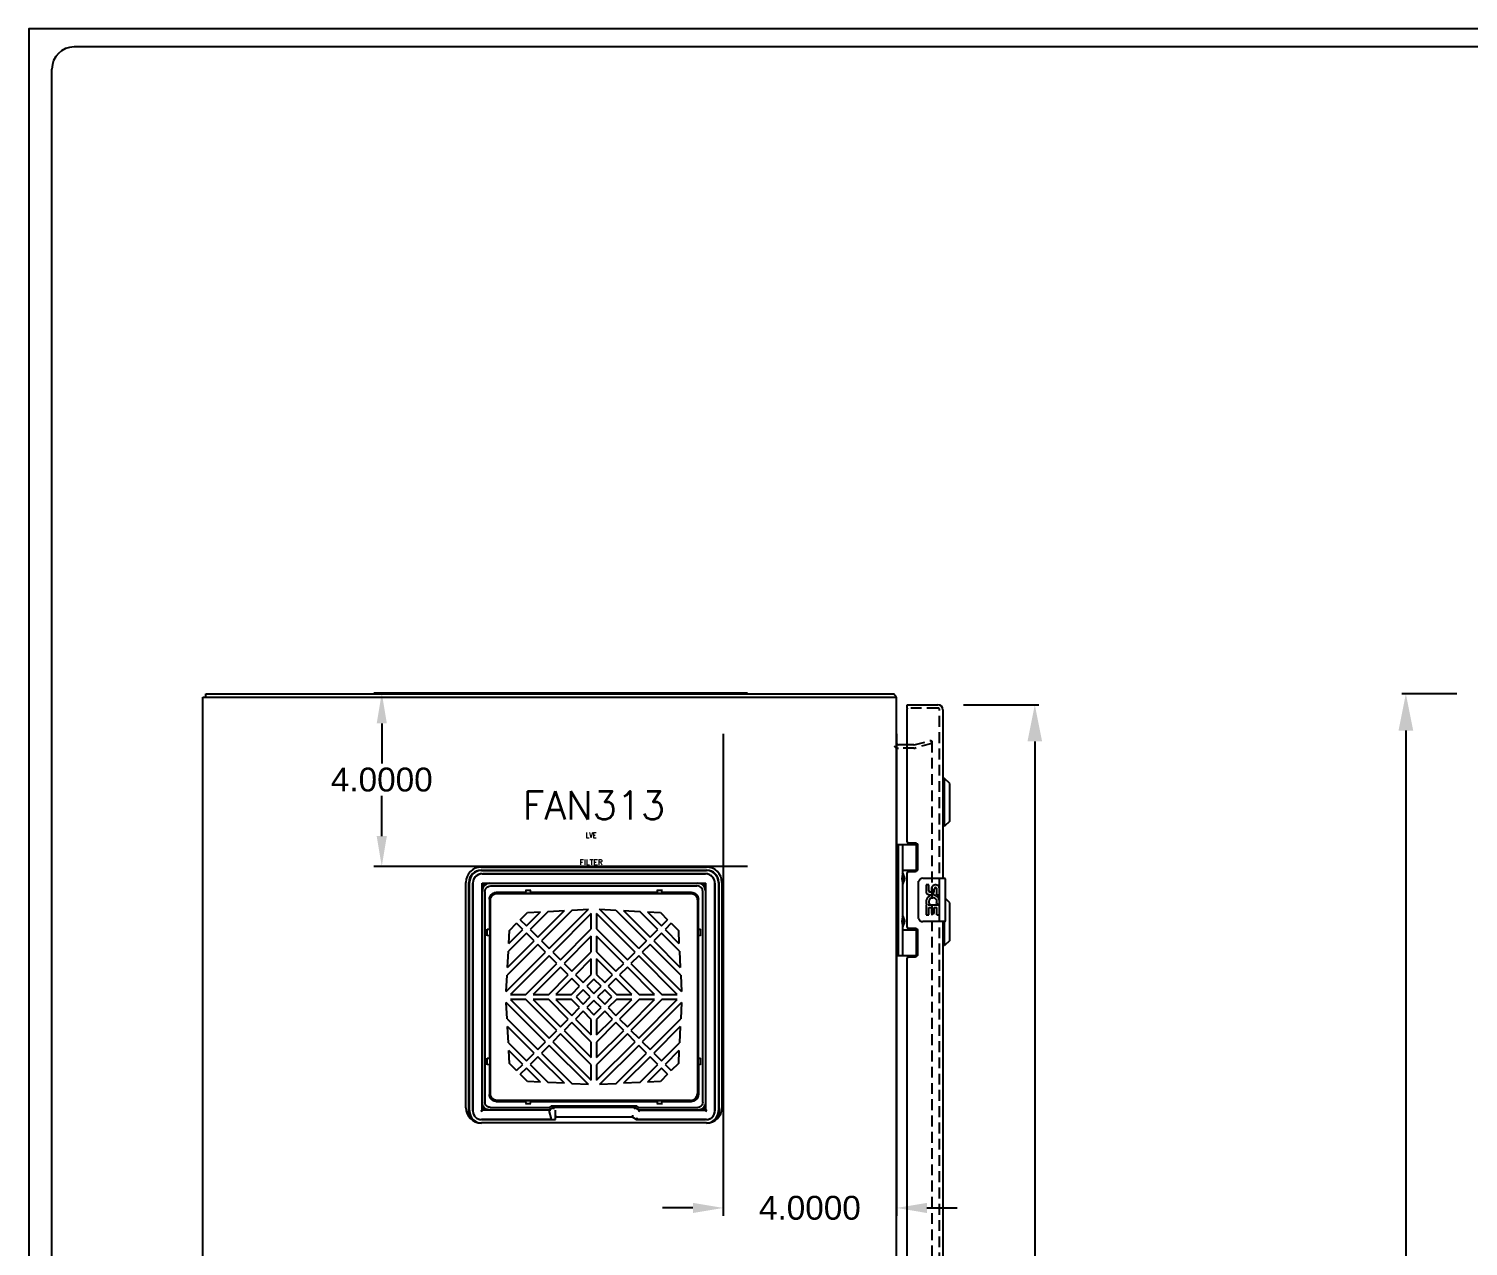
# Model space of a CAD drawing. Header units: inches. Extents: x 0 to 143, y 0 to 92.
# Drawn here: x -0.02 to 33.19, y 63.99 to 92.07 of the extents above; entities that cross this region are included whole.
import ezdxf
from ezdxf.enums import TextEntityAlignment as Align

# ---------------------------------------------------------------- set-up
doc = ezdxf.new("R2010")
doc.units = ezdxf.units.IN
doc.header["$MEASUREMENT"] = 0
doc.linetypes.add('HIDDEN', pattern=[0.375, 0.25, -0.125])
for name, color, linetype in [('DEFAULT_2', 8, 'HIDDEN'), ('DIMENSIONS', 7, 'Continuous'), ('DOOR_ASSEMBLY', 7, 'Continuous'), ('PLOC', 8, 'Continuous'), ('PMISC', 7, 'Continuous'), ('PSYMS', 7, 'Continuous'), ('PTAG', 150, 'Continuous')]:
    doc.layers.add(name, color=color, linetype=linetype)
doc.styles.add('Fields', font='simplex.shx', dxfattribs={"height": 0.185})
doc.styles.get("Standard").update_dxf_attribs({"font": 'arial.ttf'})
doc.styles.add('WD', font='romans.shx', dxfattribs={"height": 0.185})
doc.dimstyles.new('DIMSTYLE_1', dxfattribs={"dimtxt": 0.634328, "dimasz": 0.845771, "dimexe": 0.09, "dimexo": 0.07, "dimgap": 0.0375, "dimtad": 0, "dimtih": 1, "dimtoh": 1, "dimzin": 4, "dimdsep": 46, "dimtxsty": 'Standard', "dimblk": '_FILLED', "dimblk1": '_FILLED', "dimblk2": '_FILLED', "dimcen": 0.09, "dimadec": 3, "dimazin": 1, "dimtfac": 1, "dimtdec": 3, "dimtofl": 0, "dimtmove": 0, "dimatfit": 3, "dimldrblk": '_FILLED', "dimfxl": 1, "dimtolj": 1, "dimtzin": 4, "dimarcsym": 0})
doc.dimstyles.get("Standard").update_dxf_attribs({"dimtxt": 0.18, "dimasz": 0.18, "dimexe": 0.18, "dimexo": 0.0625, "dimgap": 0.09, "dimtad": 0, "dimtih": 1, "dimtoh": 1, "dimdec": 4, "dimzin": 0, "dimdsep": 46, "dimtxsty": 'Standard', "dimcen": 0.09, "dimadec": 0, "dimazin": 0, "dimtfac": 1, "dimtdec": 4, "dimtofl": 0, "dimtmove": 0, "dimatfit": 3, "dimfxl": 1, "dimtolj": 1, "dimtzin": 0, "dimarcsym": 0})

# ---------------------------------------------------------------- blocks, each defined once
blk = doc.blocks.new('RG_Master_Ver_4_2_2')
at = {"color": 3}
for p, q in [((34.0276, 21.856), (0.25, 21.856)), ((0.125, 21.7336), (0.125, 0.1939))]:
    blk.add_line(p, q, dxfattribs=at)
blk.add_lwpolyline([(0, -0.044), (34.25, -0.044), (34.25, 21.956), (0, 21.956)], close=True, dxfattribs=at)
blk.add_arc((0.25, 21.7336), 0.1224, 90, 180, dxfattribs=at)
at = {"style": 'Fields'}
for tag, p in [('DESCRIPTION_3', (13.1158, 1.307)), ('DRN_3', (15.4724, 1.307)), ('CHK_3', (16.5293, 1.307)), ('APP_3', (17.5522, 1.307)), ('DATE_3', (18.8294, 1.307)), ('DRAWING_DESC', (32.2295, 1.2455)), ('CUSTOMER', (28.9966, 1.2135)), ('DESCRIPTION_2', (13.1158, 0.9513)), ('DRN_2', (15.4724, 0.9513)), ('CHK_2', (16.5293, 0.9513)), ('APP_2', (17.5522, 0.9513)), ('DATE_2', (18.8294, 0.9513)), ('DRAWING_#', (32.125, 0.8944)), ('SIZE', (30.7145, 0.8944)), ('REV', (33.5429, 0.8944)), ('DESCRIPTION_1', (13.1158, 0.5956)), ('DRN_1', (15.4724, 0.5956)), ('CHK_1', (16.5293, 0.5956)), ('APP_1', (17.5522, 0.5956)), ('DATE_1', (18.8294, 0.5956)), ('PROJECT_#', (28.9813, 0.5809)), ('DRN_BY', (30.875, 0.5245)), ('CHK_BY', (31.7615, 0.5245)), ('APP_BY', (32.75, 0.5245)), ('SCALE', (33.6518, 0.5245)), ('PROJECT_NAME', (29.021, 0.1759)), ('SHEETNUM', (32.7527, 0.1759)), ('TTL_SHTS', (33.5471, 0.1759))]:
    blk.add_attdef(tag, text='', height=0.125, dxfattribs=at).set_placement(p, align=Align.CENTER)
at = {"style": 'Fields', "flags": 9}
blk.add_attdef('WD_TB', (9.9529, 0.1939), '', height=0.0638, dxfattribs=at)
blk = doc.blocks.new('_FILLED')
at = {"color": 0, "linetype": 'ByBlock'}
blk.add_solid([(0, 0), (-1, 0.2), (-1, -0.2)], dxfattribs=at)
blk = doc.blocks.new('*D6')
at = {"layer": 'Defpoints', "color": 0, "linetype": 'Continuous', "transparency": 16777216}
for p in [(32.996, 76.728), (31.747, 40.728), (32.996, 40.728)]:
    blk.add_point(p, dxfattribs=at)
at = {"layer": 'DIMENSIONS', "color": 0, "linetype": 'Continuous', "lineweight": -2, "transparency": 16777216}
for p, q in [((32.926, 76.728), (31.657, 76.728)), ((31.747, 75.882), (31.747, 59.185)), ((31.747, 41.574), (31.747, 58.264)), ((32.926, 40.728), (31.657, 40.728))]:
    blk.add_line(p, q, dxfattribs=at)
at = {"layer": 'DIMENSIONS', "color": 0, "linetype": 'Continuous', "lineweight": -2, "transparency": 16777216, "xscale": 0.8457711443000001, "yscale": 0.8457711443000001, "zscale": 0.8457711443000001}
for p, rotation in [((31.747, 76.728), 90), ((31.747, 40.728), 270)]:
    blk.add_blockref('_FILLED', p, dxfattribs=dict(at, rotation=rotation))
at = {"layer": 'DIMENSIONS', "color": 0, "linetype": 'Continuous', "transparency": 16777216, "insert": (31.747, 59.147), "char_height": 0.6343, "width": 2.21661, "attachment_point": 2, "line_spacing_factor": 0.9}
blk.add_mtext('\\A1;36.00', dxfattribs=at)
blk = doc.blocks.new('*D8')
at = {"layer": 'Defpoints', "color": 0, "linetype": 'Continuous', "transparency": 16777216}
for p in [(21.473, 76.478), (21.473, 40.978), (23.188, 40.978)]:
    blk.add_point(p, dxfattribs=at)
at = {"layer": 'DIMENSIONS', "color": 0, "linetype": 'Continuous', "lineweight": -2, "transparency": 16777216}
for p, q in [((21.543, 76.478), (23.278, 76.478)), ((23.188, 75.632), (23.188, 59.651)), ((23.188, 41.824), (23.188, 57.779)), ((21.543, 40.978), (23.278, 40.978))]:
    blk.add_line(p, q, dxfattribs=at)
at = {"layer": 'DIMENSIONS', "color": 0, "linetype": 'Continuous', "lineweight": -2, "transparency": 16777216, "xscale": 0.8457711443000001, "yscale": 0.8457711443000001, "zscale": 0.8457711443000001}
for p, rotation in [((23.188, 76.478), 90), ((23.188, 40.978), 270)]:
    blk.add_blockref('_FILLED', p, dxfattribs=dict(at, rotation=rotation))
at = {"layer": 'DIMENSIONS', "color": 0, "linetype": 'Continuous', "transparency": 16777216, "insert": (23.188, 59.613), "char_height": 0.6343, "width": 2.65522, "attachment_point": 2, "line_spacing_factor": 0.9}
blk.add_mtext('\\A1;35.50\\PDOOR', dxfattribs=at)
blk = doc.blocks.new('SEN_N12_FG44')
at = {"color": 7, "linetype": 'Continuous'}
for p, q in [((0.339, 5.89), (5.536, 5.89)), ((0.339, 5.819), (5.536, 5.819)), ((-0.015, 0.339), (-0.015, 5.536)), ((0.056, 0.126), (0.056, 5.536)), ((0.423, 5.318), (0.427, 5.351)), ((0.423, 5.318), (0.425, 0.642)), ((0.427, 5.351), (0.44, 5.384)), ((0.561, 5.456), (5.314, 5.456)), ((5.45, 0.462), (5.452, 5.318)), ((5.819, 5.536), (5.819, 0.126)), ((5.89, 5.536), (5.89, 0.339)), ((0.425, 0.642), (0.425, 0.462)), ((0.473, 0.371), (0.46, 0.383)), ((0.541, 0.347), (1.903, 0.344)), ((1.95, 0.372), (1.903, 0.344)), ((3.925, 0.372), (1.95, 0.372)), ((3.972, 0.344), (3.925, 0.372)), ((3.972, 0.344), (5.334, 0.347)), ((5.415, 0.382), (5.392, 0.364)), ((5.449, 0.458), (5.444, 0.431)), ((1.895, 0.285), (1.896, 0.282)), ((1.896, 0.282), (1.899, 0.271)), ((1.906, 0.245), (1.943, 0.106)), ((1.95, 0.081), (1.953, 0.07)), ((1.953, 0.07), (1.953, 0.067)), ((2.053, 0.067), (2.053, 0.285)), ((3.82, 0.106), (3.82, 0.126))]:
    blk.add_line(p, q, dxfattribs=at)
at = {"color": 6, "linetype": 'Continuous'}
for p, q in [((0.343, 5.812), (5.532, 5.812)), ((0.363, 5.734), (5.512, 5.734)), ((0.067, 0.264), (0.067, 5.536)), ((0.145, 0.264), (0.145, 5.516)), ((0.362, 5.516), (0.363, 5.516)), ((0.362, 5.516), (0.362, 5.516)), ((0.363, 5.516), (0.363, 5.517)), ((0.363, 0.423), (0.363, 5.517)), ((0.363, 5.516), (0.579, 5.516)), ((0.363, 5.516), (0.363, 5.516)), ((0.363, 5.516), (0.363, 5.516)), ((0.364, 0.461), (0.364, 5.34)), ((0.378, 5.508), (0.378, 5.507)), ((0.378, 5.507), (0.38, 5.506)), ((0.38, 5.506), (0.381, 5.505)), ((0.387, 5.501), (0.384, 5.503)), ((0.391, 5.495), (0.394, 5.49)), ((0.539, 5.515), (5.336, 5.515)), ((0.579, 5.516), (5.512, 5.516)), ((1.358, 5.355), (1.486, 5.355)), ((1.368, 5.355), (1.363, 5.289)), ((1.481, 5.289), (1.475, 5.355)), ((4.389, 5.355), (4.517, 5.355)), ((4.4, 5.355), (4.394, 5.289)), ((4.512, 5.289), (4.507, 5.355)), ((5.48, 5.457), (5.48, 5.457)), ((5.493, 5.504), (5.491, 5.503)), ((5.497, 5.507), (5.495, 5.506)), ((5.497, 5.507), (5.497, 5.507)), ((5.511, 5.34), (5.511, 0.461)), ((5.512, 5.517), (5.512, 0.281)), ((5.512, 5.516), (5.512, 5.516)), ((5.512, 5.516), (5.512, 5.516)), ((5.512, 5.516), (5.512, 5.516)), ((5.512, 5.516), (5.512, 5.516)), ((5.73, 5.516), (5.73, 0.264)), ((5.808, 5.536), (5.808, 0.264)), ((0.528, 5.146), (0.528, 4.465)), ((0.55, 0.664), (0.55, 5.124)), ((1.351, 5.304), (0.685, 5.304)), ((0.708, 5.281), (5.167, 5.281)), ((1.351, 5.304), (1.363, 5.289)), ((1.363, 5.289), (1.481, 5.289)), ((1.481, 5.289), (1.493, 5.304)), ((4.382, 5.304), (1.493, 5.304)), ((4.382, 5.304), (4.394, 5.289)), ((4.394, 5.289), (4.512, 5.289)), ((4.512, 5.289), (4.524, 5.304)), ((5.19, 5.304), (4.524, 5.304)), ((5.325, 5.124), (5.325, 0.664)), ((5.347, 4.465), (5.347, 5.146)), ((5.73, 5.064), (5.73, 5.308)), ((5.73, 4.786), (5.73, 5.064)), ((1.239, 4.676), (1.404, 4.841)), ((1.239, 4.676), (1.381, 4.534)), ((1.381, 4.534), (1.704, 4.857)), ((1.404, 4.841), (1.704, 4.857)), ((1.881, 4.866), (1.464, 4.45)), ((1.642, 4.272), (2.257, 4.886)), ((2.433, 4.895), (1.726, 4.188)), ((1.881, 4.866), (2.257, 4.886)), ((1.904, 4.01), (2.809, 4.915)), ((2.878, 4.818), (1.988, 3.927)), ((2.433, 4.895), (2.809, 4.915)), ((2.878, 4.461), (2.878, 4.818)), ((3.887, 3.927), (2.997, 4.818)), ((2.997, 4.818), (2.997, 4.461)), ((3.066, 4.915), (3.442, 4.895)), ((3.971, 4.01), (3.066, 4.915)), ((3.442, 4.895), (4.149, 4.188)), ((3.618, 4.886), (4.233, 4.272)), ((3.618, 4.886), (3.994, 4.866)), ((4.411, 4.45), (3.994, 4.866)), ((4.171, 4.857), (4.494, 4.534)), ((4.171, 4.857), (4.471, 4.841)), ((4.471, 4.841), (4.636, 4.676)), ((4.494, 4.534), (4.636, 4.676)), ((5.73, 0.478), (5.73, 4.786)), ((0.477, 4.307), (0.477, 4.458)), ((0.542, 4.453), (0.477, 4.447)), ((0.477, 4.317), (0.542, 4.312)), ((0.542, 4.453), (0.528, 4.465)), ((0.542, 4.312), (0.542, 4.453)), ((1.381, 4.367), (0.965, 3.951)), ((0.975, 4.127), (1.297, 4.45)), ((0.975, 4.127), (0.99, 4.428)), ((0.99, 4.428), (1.155, 4.592)), ((1.297, 4.45), (1.155, 4.592)), ((1.559, 4.188), (1.381, 4.367)), ((1.464, 4.45), (1.642, 4.272)), ((2.166, 3.749), (2.878, 4.461)), ((2.997, 4.461), (3.709, 3.749)), ((4.233, 4.272), (4.411, 4.45)), ((4.494, 4.367), (4.316, 4.188)), ((4.91, 3.951), (4.494, 4.367)), ((4.72, 4.592), (4.578, 4.45)), ((4.578, 4.45), (4.9, 4.127)), ((4.72, 4.592), (4.885, 4.428)), ((4.885, 4.428), (4.9, 4.127)), ((5.347, 4.465), (5.333, 4.453)), ((5.333, 4.453), (5.333, 4.312)), ((5.398, 4.447), (5.333, 4.453)), ((5.333, 4.312), (5.398, 4.317)), ((5.398, 4.307), (5.398, 4.458)), ((0.528, 4.3), (0.542, 4.312)), ((0.528, 4.3), (0.528, 1.489)), ((1.642, 4.105), (0.936, 3.399)), ((0.946, 3.575), (1.559, 4.188)), ((1.821, 3.927), (1.642, 4.105)), ((1.726, 4.188), (1.904, 4.01)), ((2.878, 4.294), (2.249, 3.665)), ((2.878, 3.938), (2.878, 4.294)), ((3.626, 3.665), (2.997, 4.294)), ((2.997, 4.294), (2.997, 3.938)), ((3.971, 4.01), (4.149, 4.188)), ((4.233, 4.105), (4.054, 3.927)), ((4.939, 3.399), (4.233, 4.105)), ((4.316, 4.188), (4.929, 3.575)), ((5.333, 4.312), (5.347, 4.3)), ((5.347, 1.489), (5.347, 4.3)), ((0.917, 3.023), (1.821, 3.927)), ((0.946, 3.575), (0.965, 3.951)), ((1.904, 3.843), (1.014, 2.953)), ((1.37, 2.953), (2.082, 3.665)), ((2.082, 3.665), (1.904, 3.843)), ((1.988, 3.927), (2.166, 3.749)), ((2.249, 3.665), (2.428, 3.487)), ((2.428, 3.487), (2.878, 3.938)), ((2.878, 3.771), (2.511, 3.403)), ((2.878, 3.414), (2.878, 3.771)), ((2.997, 3.938), (3.447, 3.487)), ((3.364, 3.403), (2.997, 3.771)), ((2.997, 3.771), (2.997, 3.414)), ((3.447, 3.487), (3.626, 3.665)), ((3.709, 3.749), (3.887, 3.927)), ((3.971, 3.843), (3.793, 3.665)), ((3.793, 3.665), (4.505, 2.953)), ((4.861, 2.953), (3.971, 3.843)), ((4.054, 3.927), (4.958, 3.023)), ((4.91, 3.951), (4.929, 3.575)), ((0.917, 3.023), (0.936, 3.399)), ((2.166, 3.582), (1.538, 2.953)), ((1.894, 2.953), (2.344, 3.403)), ((2.344, 3.403), (2.166, 3.582)), ((2.511, 3.403), (2.689, 3.225)), ((2.689, 3.225), (2.878, 3.414)), ((2.997, 3.414), (3.186, 3.225)), ((3.186, 3.225), (3.364, 3.403)), ((3.709, 3.582), (3.531, 3.403)), ((3.531, 3.403), (3.981, 2.953)), ((4.337, 2.953), (3.709, 3.582)), ((4.939, 3.399), (4.958, 3.023)), ((2.428, 3.32), (2.061, 2.953)), ((2.417, 2.953), (2.606, 3.142)), ((2.606, 3.142), (2.428, 3.32)), ((2.689, 3.058), (2.525, 2.894)), ((2.853, 2.894), (2.689, 3.058)), ((2.937, 3.306), (2.773, 3.142)), ((2.773, 3.142), (2.937, 2.977)), ((3.102, 3.142), (2.937, 3.306)), ((2.937, 2.977), (3.102, 3.142)), ((3.186, 3.058), (3.022, 2.894)), ((3.35, 2.894), (3.186, 3.058)), ((3.447, 3.32), (3.269, 3.142)), ((3.269, 3.142), (3.458, 2.953)), ((3.814, 2.953), (3.447, 3.32)), ((1.821, 1.862), (0.917, 2.766)), ((0.936, 2.39), (0.917, 2.766)), ((1.014, 2.953), (1.37, 2.953)), ((1.37, 2.835), (1.014, 2.835)), ((1.014, 2.835), (1.904, 1.945)), ((2.082, 2.123), (1.37, 2.835)), ((1.538, 2.953), (1.894, 2.953)), ((1.894, 2.835), (1.538, 2.835)), ((1.538, 2.835), (2.166, 2.207)), ((2.344, 2.385), (1.894, 2.835)), ((2.061, 2.953), (2.417, 2.953)), ((2.417, 2.835), (2.061, 2.835)), ((2.061, 2.835), (2.428, 2.468)), ((2.606, 2.647), (2.417, 2.835)), ((2.525, 2.894), (2.689, 2.73)), ((2.689, 2.73), (2.853, 2.894)), ((2.937, 2.811), (2.773, 2.647)), ((3.102, 2.647), (2.937, 2.811)), ((3.022, 2.894), (3.186, 2.73)), ((3.186, 2.73), (3.35, 2.894)), ((3.458, 2.835), (3.269, 2.647)), ((3.447, 2.468), (3.814, 2.835)), ((3.458, 2.953), (3.814, 2.953)), ((3.814, 2.835), (3.458, 2.835)), ((3.981, 2.835), (3.531, 2.385)), ((3.709, 2.207), (4.337, 2.835)), ((4.505, 2.835), (3.793, 2.123)), ((3.971, 1.945), (4.861, 2.835)), ((3.981, 2.953), (4.337, 2.953)), ((4.337, 2.835), (3.981, 2.835)), ((4.958, 2.766), (4.054, 1.862)), ((4.505, 2.953), (4.861, 2.953)), ((4.861, 2.835), (4.505, 2.835)), ((4.958, 2.766), (4.939, 2.39)), ((0.936, 2.39), (1.642, 1.683)), ((2.166, 2.207), (2.344, 2.385)), ((2.428, 2.468), (2.606, 2.647)), ((2.689, 2.563), (2.511, 2.385)), ((2.511, 2.385), (2.878, 2.018)), ((2.878, 2.374), (2.689, 2.563)), ((2.773, 2.647), (2.937, 2.482)), ((2.878, 2.018), (2.878, 2.374)), ((2.937, 2.482), (3.102, 2.647)), ((3.186, 2.563), (2.997, 2.374)), ((2.997, 2.018), (3.364, 2.385)), ((2.997, 2.374), (2.997, 2.018)), ((3.364, 2.385), (3.186, 2.563)), ((3.269, 2.647), (3.447, 2.468)), ((3.531, 2.385), (3.709, 2.207)), ((4.233, 1.683), (4.939, 2.39)), ((1.559, 1.6), (0.946, 2.213)), ((0.965, 1.837), (0.946, 2.213)), ((1.904, 1.945), (2.082, 2.123)), ((2.166, 2.04), (1.988, 1.862)), ((2.878, 1.327), (2.166, 2.04)), ((2.428, 2.301), (2.249, 2.123)), ((2.249, 2.123), (2.878, 1.494)), ((2.878, 1.851), (2.428, 2.301)), ((3.447, 2.301), (2.997, 1.851)), ((2.997, 1.494), (3.626, 2.123)), ((3.709, 2.04), (2.997, 1.327)), ((3.626, 2.123), (3.447, 2.301)), ((3.887, 1.862), (3.709, 2.04)), ((3.793, 2.123), (3.971, 1.945)), ((4.929, 2.213), (4.316, 1.6)), ((4.929, 2.213), (4.91, 1.837)), ((0.965, 1.837), (1.381, 1.422)), ((0.99, 1.361), (0.975, 1.661)), ((1.297, 1.338), (0.975, 1.661)), ((1.642, 1.683), (1.821, 1.862)), ((1.904, 1.778), (1.726, 1.6)), ((2.809, 0.873), (1.904, 1.778)), ((1.988, 1.862), (2.878, 0.971)), ((2.878, 1.494), (2.878, 1.851)), ((2.997, 0.971), (3.887, 1.862)), ((2.997, 1.851), (2.997, 1.494)), ((3.971, 1.778), (3.066, 0.873)), ((4.149, 1.6), (3.971, 1.778)), ((4.054, 1.862), (4.233, 1.683)), ((4.494, 1.422), (4.91, 1.837)), ((4.9, 1.661), (4.578, 1.338)), ((4.9, 1.661), (4.885, 1.361)), ((0.477, 1.33), (0.477, 1.482)), ((0.542, 1.477), (0.477, 1.471)), ((0.477, 1.341), (0.542, 1.335)), ((0.542, 1.477), (0.528, 1.489)), ((0.528, 1.323), (0.542, 1.335)), ((0.542, 1.335), (0.542, 1.477)), ((1.155, 1.196), (0.99, 1.361)), ((1.155, 1.196), (1.297, 1.338)), ((1.381, 1.422), (1.559, 1.6)), ((1.642, 1.516), (1.464, 1.338)), ((1.464, 1.338), (1.881, 0.922)), ((2.257, 0.902), (1.642, 1.516)), ((1.726, 1.6), (2.433, 0.893)), ((3.442, 0.893), (4.149, 1.6)), ((4.233, 1.516), (3.618, 0.902)), ((3.994, 0.922), (4.411, 1.338)), ((4.411, 1.338), (4.233, 1.516)), ((4.316, 1.6), (4.494, 1.422)), ((4.578, 1.338), (4.72, 1.196)), ((4.885, 1.361), (4.72, 1.196)), ((5.347, 1.489), (5.333, 1.477)), ((5.333, 1.477), (5.333, 1.335)), ((5.398, 1.471), (5.333, 1.477)), ((5.333, 1.335), (5.398, 1.341)), ((5.333, 1.335), (5.347, 1.323)), ((5.398, 1.33), (5.398, 1.482)), ((0.528, 1.323), (0.528, 0.642)), ((1.381, 1.255), (1.239, 1.112)), ((1.404, 0.947), (1.239, 1.112)), ((1.704, 0.931), (1.381, 1.255)), ((2.878, 0.971), (2.878, 1.327)), ((2.997, 1.327), (2.997, 0.971)), ((4.494, 1.255), (4.171, 0.931)), ((4.636, 1.112), (4.471, 0.947)), ((4.636, 1.112), (4.494, 1.255)), ((5.347, 1.323), (5.347, 0.642)), ((1.704, 0.931), (1.404, 0.947)), ((2.257, 0.902), (1.881, 0.922)), ((2.809, 0.873), (2.433, 0.893)), ((3.442, 0.893), (3.066, 0.873)), ((3.994, 0.922), (3.618, 0.902)), ((4.471, 0.947), (4.171, 0.931)), ((0.363, 0.359), (0.363, 0.423)), ((0.363, 0.315), (0.363, 0.359)), ((0.377, 0.394), (0.37, 0.416)), ((0.388, 0.373), (0.377, 0.394)), ((0.4, 0.354), (0.388, 0.373)), ((0.416, 0.337), (0.4, 0.354)), ((0.433, 0.322), (0.416, 0.337)), ((0.685, 0.485), (1.351, 0.485)), ((5.167, 0.507), (0.708, 0.507)), ((1.363, 0.499), (1.351, 0.485)), ((1.358, 0.434), (1.486, 0.434)), ((1.363, 0.499), (1.368, 0.434)), ((1.481, 0.499), (1.363, 0.499)), ((1.475, 0.434), (1.481, 0.499)), ((1.493, 0.485), (1.481, 0.499)), ((1.493, 0.485), (4.382, 0.485)), ((1.997, 0.344), (1.895, 0.285)), ((3.878, 0.344), (1.997, 0.344)), ((3.98, 0.285), (3.878, 0.344)), ((4.394, 0.499), (4.382, 0.485)), ((4.389, 0.434), (4.517, 0.434)), ((4.394, 0.499), (4.4, 0.434)), ((4.512, 0.499), (4.394, 0.499)), ((4.507, 0.434), (4.512, 0.499)), ((4.524, 0.485), (4.512, 0.499)), ((4.524, 0.485), (5.19, 0.485)), ((5.459, 0.337), (5.442, 0.322)), ((5.475, 0.354), (5.459, 0.337)), ((5.487, 0.373), (5.475, 0.354)), ((5.498, 0.394), (5.487, 0.373)), ((5.73, 0.416), (5.73, 0.478)), ((0.33, 0.263), (0.341, 0.264)), ((0.341, 0.264), (0.352, 0.265)), ((0.341, 0.251), (0.341, 0.245)), ((0.341, 0.245), (0.341, 0.241)), ((0.342, 0.285), (0.342, 0.28)), ((0.342, 0.28), (0.342, 0.27)), ((1.954, 0.066), (0.343, 0.066)), ((0.352, 0.265), (0.363, 0.265)), ((0.438, 0.285), (0.394, 0.285)), ((1.943, 0.285), (0.438, 0.285)), ((1.895, 0.285), (0.54, 0.285)), ((2.056, 0.126), (3.819, 0.126)), ((3.819, 0.126), (3.922, 0.067)), ((5.532, 0.066), (3.921, 0.066)), ((5.335, 0.285), (3.98, 0.285)), ((3.98, 0.285), (5.513, 0.285)), ((5.512, 0.265), (5.519, 0.265)), ((5.519, 0.265), (5.525, 0.264)), ((5.525, 0.264), (5.541, 0.263)), ((5.532, -0.011), (0.343, -0.011))]:
    blk.add_line(p, q, dxfattribs=at)
for points in [[(0.363, 5.734), (0.341, 5.733), (0.32, 5.73), (0.299, 5.725), (0.279, 5.718), (0.26, 5.708), (0.242, 5.697), (0.224, 5.685), (0.209, 5.67), (0.194, 5.654), (0.182, 5.637), (0.171, 5.619), (0.161, 5.6), (0.154, 5.579), (0.149, 5.559), (0.146, 5.538), (0.145, 5.516)], [(5.342, 5.733), (0.386, 5.733), (0.317, 5.729), (0.252, 5.703), (0.201, 5.661), (0.162, 5.6), (0.146, 5.528), (0.145, 5.454), (0.145, 5.377), (0.145, 5.298), (0.145, 1.089)], [(5.471, 5.733), (5.406, 5.733), (5.342, 5.733)], [(5.73, 5.308), (5.729, 5.383), (5.73, 5.452), (5.729, 5.523), (5.718, 5.586), (5.689, 5.643), (5.645, 5.688), (5.593, 5.718), (5.535, 5.732), (5.471, 5.733)], [(5.73, 5.516), (5.729, 5.538), (5.726, 5.559), (5.721, 5.579), (5.714, 5.6), (5.704, 5.619), (5.693, 5.637), (5.681, 5.654), (5.666, 5.67), (5.651, 5.685), (5.633, 5.697), (5.615, 5.708), (5.596, 5.718), (5.576, 5.725), (5.555, 5.73), (5.534, 5.733), (5.512, 5.734)], [(0.363, 5.516), (0.363, 5.516), (0.363, 5.516), (0.362, 5.516), (0.362, 5.516)], [(0.363, 5.516), (0.363, 5.516), (0.363, 5.516), (0.363, 5.516), (0.363, 5.516), (0.363, 5.516), (0.363, 5.516)], [(0.363, 5.516), (0.363, 5.516), (0.363, 5.516), (0.363, 5.516), (0.363, 5.516), (0.363, 5.516)], [(0.363, 5.516), (0.363, 5.516), (0.363, 5.516)], [(0.373, 5.436), (0.369, 5.435), (0.364, 5.434), (0.363, 5.434)], [(0.395, 5.456), (0.393, 5.453), (0.391, 5.451), (0.389, 5.448), (0.387, 5.445), (0.384, 5.443), (0.381, 5.44), (0.377, 5.438), (0.373, 5.436)], [(0.384, 5.503), (0.381, 5.505), (0.378, 5.507)], [(0.385, 5.502), (0.385, 5.502), (0.383, 5.504), (0.38, 5.506), (0.378, 5.507)], [(0.379, 5.507), (0.381, 5.506), (0.382, 5.505)], [(0.381, 5.505), (0.383, 5.504), (0.385, 5.503)], [(0.382, 5.505), (0.384, 5.503), (0.385, 5.502)], [(0.385, 5.503), (0.386, 5.501), (0.388, 5.499), (0.39, 5.498), (0.391, 5.496)], [(0.391, 5.495), (0.389, 5.498), (0.387, 5.5), (0.385, 5.502)], [(0.391, 5.496), (0.389, 5.498), (0.387, 5.501)], [(0.394, 5.49), (0.396, 5.485), (0.398, 5.48)], [(0.397, 5.463), (0.396, 5.46), (0.395, 5.456)], [(0.398, 5.471), (0.398, 5.467), (0.397, 5.463)], [(0.398, 5.48), (0.398, 5.475), (0.398, 5.471)], [(5.477, 5.475), (5.477, 5.478), (5.478, 5.482), (5.479, 5.485), (5.48, 5.488), (5.482, 5.492), (5.484, 5.495)], [(5.477, 5.467), (5.477, 5.47), (5.477, 5.472), (5.477, 5.475)], [(5.479, 5.46), (5.478, 5.462), (5.478, 5.465), (5.477, 5.467)], [(5.48, 5.457), (5.48, 5.458), (5.479, 5.46)], [(5.489, 5.444), (5.487, 5.446), (5.486, 5.448), (5.485, 5.449), (5.483, 5.451), (5.482, 5.453), (5.481, 5.455), (5.481, 5.456), (5.48, 5.457)], [(5.484, 5.495), (5.486, 5.498), (5.487, 5.499)], [(5.491, 5.503), (5.489, 5.501), (5.487, 5.499), (5.485, 5.497)], [(5.487, 5.499), (5.487, 5.5), (5.489, 5.501), (5.491, 5.503), (5.492, 5.504)], [(5.488, 5.501), (5.488, 5.5), (5.487, 5.499)], [(5.488, 5.5), (5.487, 5.5), (5.487, 5.499)], [(5.491, 5.503), (5.49, 5.502), (5.488, 5.501)], [(5.495, 5.44), (5.493, 5.441), (5.491, 5.443), (5.489, 5.444)], [(5.495, 5.506), (5.493, 5.505), (5.491, 5.503)], [(5.492, 5.504), (5.494, 5.505), (5.496, 5.507), (5.497, 5.507)], [(5.496, 5.507), (5.495, 5.506), (5.494, 5.505)], [(5.502, 5.436), (5.5, 5.437), (5.497, 5.439), (5.495, 5.44)], [(5.512, 5.434), (5.508, 5.434), (5.505, 5.435), (5.502, 5.436)], [(5.512, 5.516), (5.512, 5.516), (5.512, 5.516), (5.512, 5.516)], [(5.512, 5.516), (5.512, 5.516), (5.512, 5.516), (5.512, 5.516), (5.512, 5.516), (5.512, 5.516), (5.512, 5.516), (5.512, 5.516), (5.512, 5.516), (5.512, 5.516), (5.512, 5.516), (5.512, 5.516)], [(5.512, 5.516), (5.512, 5.516), (5.512, 5.516), (5.512, 5.516), (5.512, 5.516), (5.512, 5.516), (5.512, 5.516)], [(5.512, 5.516), (5.512, 5.516), (5.512, 5.516), (5.512, 5.516)], [(0.528, 5.146), (0.528, 5.153), (0.529, 5.16), (0.529, 5.166), (0.53, 5.173), (0.531, 5.179), (0.533, 5.185), (0.535, 5.191), (0.537, 5.197), (0.539, 5.203), (0.541, 5.209), (0.544, 5.215), (0.546, 5.22), (0.549, 5.225), (0.552, 5.23), (0.556, 5.235), (0.559, 5.24), (0.563, 5.245), (0.566, 5.249), (0.57, 5.253), (0.574, 5.258), (0.578, 5.261), (0.583, 5.265), (0.587, 5.269), (0.592, 5.273), (0.596, 5.276), (0.601, 5.279), (0.606, 5.282), (0.612, 5.285), (0.617, 5.288), (0.623, 5.291), (0.629, 5.293), (0.634, 5.295), (0.64, 5.297), (0.647, 5.299), (0.653, 5.3), (0.659, 5.301), (0.666, 5.302), (0.672, 5.303), (0.679, 5.304), (0.685, 5.304)], [(0.55, 5.124), (0.55, 5.127), (0.55, 5.13), (0.55, 5.133), (0.551, 5.136), (0.551, 5.14), (0.551, 5.143), (0.552, 5.146), (0.552, 5.149), (0.553, 5.152), (0.553, 5.155), (0.554, 5.158), (0.555, 5.161), (0.555, 5.164), (0.556, 5.167), (0.557, 5.17), (0.558, 5.173), (0.559, 5.176), (0.56, 5.178), (0.561, 5.181), (0.562, 5.184), (0.563, 5.187), (0.565, 5.19), (0.566, 5.193), (0.567, 5.196), (0.569, 5.198), (0.57, 5.201), (0.572, 5.204), (0.573, 5.206), (0.575, 5.209), (0.577, 5.212), (0.578, 5.214), (0.58, 5.217), (0.582, 5.219), (0.584, 5.221), (0.586, 5.224), (0.588, 5.226), (0.59, 5.229), (0.592, 5.231), (0.594, 5.233), (0.596, 5.235), (0.599, 5.238), (0.601, 5.24), (0.603, 5.242), (0.605, 5.244), (0.608, 5.246), (0.61, 5.248), (0.613, 5.25), (0.615, 5.251), (0.618, 5.253), (0.62, 5.255), (0.623, 5.257), (0.625, 5.258), (0.628, 5.26), (0.631, 5.261), (0.633, 5.263), (0.636, 5.264), (0.639, 5.266), (0.642, 5.267), (0.645, 5.268), (0.647, 5.269), (0.65, 5.271), (0.653, 5.272), (0.656, 5.273), (0.659, 5.274), (0.662, 5.275), (0.665, 5.276), (0.668, 5.276), (0.671, 5.277), (0.674, 5.278), (0.677, 5.278), (0.68, 5.279), (0.683, 5.28), (0.686, 5.28), (0.689, 5.28), (0.692, 5.281), (0.695, 5.281), (0.698, 5.281), (0.701, 5.281), (0.705, 5.281), (0.708, 5.281)], [(5.167, 5.281), (5.192, 5.279), (5.216, 5.274), (5.239, 5.264), (5.26, 5.251), (5.279, 5.235), (5.295, 5.217), (5.308, 5.196), (5.317, 5.173), (5.323, 5.149), (5.325, 5.124)], [(5.19, 5.304), (5.196, 5.304), (5.203, 5.303), (5.209, 5.302), (5.216, 5.301), (5.222, 5.3), (5.228, 5.299), (5.235, 5.297), (5.241, 5.295), (5.246, 5.293), (5.252, 5.291), (5.258, 5.288), (5.263, 5.285), (5.269, 5.282), (5.274, 5.279), (5.279, 5.276), (5.283, 5.273), (5.288, 5.269), (5.292, 5.265), (5.297, 5.261), (5.301, 5.258), (5.305, 5.253), (5.309, 5.249), (5.312, 5.245), (5.316, 5.24), (5.319, 5.235), (5.323, 5.23), (5.326, 5.225), (5.329, 5.22), (5.331, 5.215), (5.334, 5.209), (5.336, 5.203), (5.338, 5.197), (5.34, 5.191), (5.342, 5.185), (5.344, 5.179), (5.345, 5.173), (5.346, 5.166), (5.346, 5.16), (5.347, 5.153), (5.347, 5.146)], [(0.145, 1.089), (0.145, 0.985), (0.145, 0.887)], [(0.145, 0.887), (0.145, 0.708), (0.145, 0.625), (0.145, 0.471)], [(0.708, 0.507), (0.705, 0.507), (0.701, 0.507), (0.698, 0.507), (0.695, 0.507), (0.692, 0.508), (0.689, 0.508), (0.686, 0.508), (0.683, 0.509), (0.68, 0.509), (0.677, 0.51), (0.674, 0.511), (0.671, 0.511), (0.668, 0.512), (0.665, 0.513), (0.662, 0.514), (0.659, 0.515), (0.656, 0.516), (0.653, 0.517), (0.65, 0.518), (0.647, 0.519), (0.645, 0.52), (0.642, 0.521), (0.639, 0.523), (0.636, 0.524), (0.633, 0.526), (0.631, 0.527), (0.628, 0.529), (0.625, 0.53), (0.623, 0.532), (0.62, 0.533), (0.618, 0.535), (0.615, 0.537), (0.613, 0.539), (0.61, 0.541), (0.608, 0.543), (0.605, 0.545), (0.603, 0.547), (0.601, 0.549), (0.599, 0.551), (0.596, 0.553), (0.594, 0.555), (0.592, 0.557), (0.59, 0.56), (0.588, 0.562), (0.586, 0.564), (0.584, 0.567), (0.582, 0.569), (0.58, 0.572), (0.578, 0.574), (0.577, 0.577), (0.575, 0.579), (0.573, 0.582), (0.572, 0.585), (0.57, 0.587), (0.569, 0.59), (0.567, 0.593), (0.566, 0.596), (0.565, 0.598), (0.563, 0.601), (0.562, 0.604), (0.561, 0.607), (0.56, 0.61), (0.559, 0.613), (0.558, 0.616), (0.557, 0.619), (0.556, 0.622), (0.555, 0.625), (0.555, 0.628), (0.554, 0.631), (0.553, 0.634), (0.553, 0.637), (0.552, 0.64), (0.552, 0.643), (0.551, 0.646), (0.551, 0.649), (0.551, 0.652), (0.55, 0.655), (0.55, 0.658), (0.55, 0.661), (0.55, 0.664)], [(0.145, 0.471), (0.146, 0.399), (0.145, 0.329), (0.146, 0.26), (0.157, 0.198), (0.186, 0.144), (0.232, 0.101), (0.291, 0.074), (0.36, 0.067)], [(0.376, 0.351), (0.372, 0.353), (0.368, 0.355), (0.364, 0.356), (0.363, 0.356)], [(0.37, 0.416), (0.366, 0.438), (0.364, 0.461)], [(0.685, 0.485), (0.679, 0.485), (0.672, 0.485), (0.666, 0.486), (0.659, 0.487), (0.653, 0.488), (0.647, 0.49), (0.64, 0.491), (0.634, 0.493), (0.629, 0.495), (0.623, 0.498), (0.617, 0.5), (0.612, 0.503), (0.606, 0.506), (0.601, 0.509), (0.596, 0.512), (0.592, 0.516), (0.587, 0.519), (0.583, 0.523), (0.578, 0.527), (0.574, 0.531), (0.57, 0.535), (0.566, 0.539), (0.563, 0.544), (0.559, 0.548), (0.556, 0.553), (0.552, 0.558), (0.549, 0.563), (0.546, 0.568), (0.544, 0.574), (0.541, 0.579), (0.539, 0.585), (0.537, 0.591), (0.535, 0.597), (0.533, 0.603), (0.531, 0.609), (0.53, 0.616), (0.529, 0.622), (0.529, 0.629), (0.528, 0.635), (0.528, 0.642)], [(1.997, 0.344), (1.998, 0.342), (1.999, 0.339), (2, 0.332), (2.003, 0.324), (2.005, 0.315), (2.008, 0.304)], [(3.878, 0.344), (3.877, 0.342), (3.876, 0.339), (3.875, 0.332), (3.872, 0.324), (3.87, 0.315), (3.867, 0.304)], [(5.347, 0.642), (5.347, 0.635), (5.346, 0.629), (5.346, 0.622), (5.345, 0.616), (5.344, 0.609), (5.342, 0.603), (5.34, 0.597), (5.338, 0.591), (5.336, 0.585), (5.334, 0.579), (5.331, 0.574), (5.329, 0.568), (5.326, 0.563), (5.323, 0.558), (5.319, 0.553), (5.316, 0.548), (5.312, 0.544), (5.309, 0.539), (5.305, 0.535), (5.301, 0.531), (5.297, 0.527), (5.292, 0.523), (5.288, 0.519), (5.283, 0.516), (5.279, 0.512), (5.274, 0.509), (5.269, 0.506), (5.263, 0.503), (5.258, 0.5), (5.252, 0.498), (5.246, 0.495), (5.241, 0.493), (5.235, 0.491), (5.228, 0.49), (5.222, 0.488), (5.216, 0.487), (5.209, 0.486), (5.203, 0.485), (5.196, 0.485), (5.19, 0.485)], [(5.511, 0.461), (5.509, 0.438), (5.505, 0.416), (5.498, 0.394)], [(5.512, 0.356), (5.511, 0.356), (5.507, 0.355), (5.503, 0.353), (5.499, 0.351)], [(5.514, 0.067), (5.583, 0.073), (5.642, 0.101), (5.686, 0.141), (5.715, 0.191), (5.728, 0.241), (5.73, 0.299), (5.73, 0.416)], [(0.145, 0.264), (0.146, 0.245), (0.149, 0.226), (0.153, 0.207), (0.16, 0.188), (0.168, 0.171), (0.178, 0.154), (0.19, 0.139), (0.203, 0.124), (0.217, 0.111), (0.233, 0.099), (0.25, 0.089), (0.267, 0.081), (0.285, 0.075), (0.304, 0.07), (0.323, 0.067), (0.343, 0.066)], [(0.342, 0.27), (0.341, 0.262), (0.341, 0.251)], [(0.342, 0.285), (0.346, 0.284), (0.347, 0.284), (0.349, 0.284), (0.35, 0.283), (0.352, 0.283), (0.355, 0.281), (0.362, 0.272), (0.363, 0.265)], [(0.394, 0.285), (0.358, 0.285), (0.342, 0.285)], [(0.36, 0.067), (0.432, 0.067), (2.053, 0.067)], [(0.363, 0.265), (0.363, 0.281), (0.363, 0.301), (0.363, 0.329)], [(0.473, 0.299), (0.452, 0.309), (0.433, 0.322)], [(0.54, 0.285), (0.517, 0.287), (0.494, 0.291), (0.473, 0.299)], [(2.045, 0.165), (2.048, 0.155), (2.05, 0.145), (2.053, 0.137), (2.053, 0.135)], [(3.83, 0.165), (3.827, 0.155), (3.825, 0.145), (3.822, 0.137), (3.821, 0.131), (3.82, 0.127), (3.819, 0.126)], [(3.932, 0.106), (3.93, 0.099), (3.928, 0.093), (3.926, 0.086), (3.925, 0.079), (3.923, 0.074), (3.922, 0.07), (3.922, 0.068), (3.922, 0.067)], [(3.922, 0.067), (5.446, 0.067), (5.514, 0.067)], [(3.98, 0.285), (3.98, 0.284), (3.979, 0.281), (3.978, 0.277), (3.977, 0.272), (3.975, 0.266), (3.974, 0.259), (3.972, 0.252), (3.969, 0.245)], [(5.402, 0.299), (5.381, 0.291), (5.358, 0.287), (5.335, 0.285)], [(5.442, 0.322), (5.423, 0.309), (5.402, 0.299)], [(5.513, 0.285), (5.531, 0.285), (5.524, 0.283), (5.518, 0.279), (5.513, 0.271), (5.512, 0.265)], [(5.512, 0.265), (5.512, 0.267), (5.512, 0.281)], [(5.532, 0.066), (5.552, 0.067), (5.571, 0.07), (5.59, 0.075), (5.608, 0.081), (5.625, 0.089), (5.642, 0.099), (5.658, 0.111), (5.672, 0.124), (5.685, 0.139), (5.697, 0.154), (5.707, 0.171), (5.715, 0.188), (5.722, 0.207), (5.726, 0.226), (5.729, 0.245), (5.73, 0.264)]]:
    blk.add_lwpolyline(points, dxfattribs=at)
at = {"color": 7, "linetype": 'Continuous'}
for points in [[(0.44, 5.384), (0.461, 5.413), (0.49, 5.436)], [(0.49, 5.436), (0.524, 5.451), (0.561, 5.456)], [(0.432, 0.428), (0.427, 0.445), (0.425, 0.462)], [(0.46, 0.383), (0.448, 0.396), (0.439, 0.411), (0.432, 0.428)], [(0.504, 0.354), (0.488, 0.362), (0.473, 0.371)], [(0.541, 0.347), (0.522, 0.349), (0.504, 0.354)], [(5.392, 0.364), (5.364, 0.352), (5.334, 0.347)], [(5.444, 0.431), (5.432, 0.405), (5.415, 0.382)], [(5.45, 0.462), (5.45, 0.461), (5.45, 0.46), (5.45, 0.46), (5.449, 0.459), (5.449, 0.458)], [(1.899, 0.271), (1.902, 0.261), (1.906, 0.245)], [(1.943, 0.106), (1.947, 0.09), (1.95, 0.081)]]:
    blk.add_lwpolyline(points, dxfattribs=at)
for centre, radius, start, end in [((0.339, 5.536), 0.354, 90, 180), ((0.339, 5.536), 0.283, 90, 180), ((5.536, 5.536), 0.354, 0, 90), ((5.536, 5.536), 0.283, 0, 90), ((5.314, 5.318), 0.138, 360, 90), ((0.339, 0.339), 0.354, 180, 270), ((0.339, 0.339), 0.283, 180.962, 196.0191), ((5.536, 0.339), 0.354, 270, 360), ((5.536, 0.339), 0.283, 343.9794, 359.0389)]:
    blk.add_arc(centre, radius, start, end, dxfattribs=at)
at = {"color": 6, "linetype": 'Continuous'}
for centre, radius, start, end in [((0.343, 5.536), 0.276, 90, 180), ((5.532, 5.536), 0.276, 0, 90), ((0.359, 5.473), 0.0394, 61.3522, 90), ((0.54, 5.339), 0.176, 90.4188, 179.5795), ((5.335, 5.339), 0.176, 0.4188, 89.5795), ((5.516, 5.473), 0.0394, 90, 118.6414), ((0.359, 0.315), 0.0394, 308.1903, 90), ((5.516, 0.315), 0.0394, 90, 231.4936), ((0.343, 0.264), 0.276, 180, 270), ((5.532, 0.264), 0.276, 270, 0)]:
    blk.add_arc(centre, radius, start, end, dxfattribs=at)
blk.add_ellipse((5.167, 0.664), major_axis=(0.111, -0.111), ratio=0.999315, start_param=-0.785056, end_param=0.785056, dxfattribs=at)
at = {"style": 'WD', "width": 0.7}
for tag, p in [('INST', (2.875, 6.732)), ('LOC', (2.875, 6.562)), ('DESC1', (2.875, 6.406)), ('DESC2', (2.875, 6.25)), ('DESC3', (2.875, 6.102)), ('XREF', (2.875, 5.531))]:
    blk.add_attdef(tag, text='', height=0.125, dxfattribs=at).set_placement(p, align=Align.CENTER)
at = {"style": 'WD'}
blk.add_attdef('TAG1', text='', height=0.125, dxfattribs=at).set_placement((2.875, 5.938), align=Align.CENTER)
at = {"style": 'WD', "flags": 9}
for tag, p in [('ASSYCODE', (3.105, 5.821)), ('MFG', (3.103, 5.839)), ('CAT', (3.105, 5.858))]:
    blk.add_attdef(tag, text='', height=0.01, dxfattribs=at).set_placement(p, align=Align.CENTER)
blk.add_attdef('FAMILY', (3.08, 5.902), '', height=0.01, dxfattribs=at)
blk = doc.blocks.new('*D20')
at = {"color": 0, "lineweight": -2, "transparency": 16777216}
for p, q in [((16.563, 76.75), (7.945, 76.75)), ((8.125, 76.05), (8.125, 75.121)), ((8.125, 73.45), (8.125, 74.379)), ((16.563, 72.75), (7.945, 72.75))]:
    blk.add_line(p, q, dxfattribs=at)
at = {"color": 0, "transparency": 16777216}
for points in [[(8.008, 76.05), (8.242, 76.05), (8.125, 76.75)], [(8.008, 73.45), (8.242, 73.45), (8.125, 72.75)]]:
    blk.add_solid(points, dxfattribs=at)
at = {"layer": 'Defpoints', "color": 0, "transparency": 16777216}
for p in [(16.625, 76.75), (8.125, 72.75), (16.625, 72.75)]:
    blk.add_point(p, dxfattribs=at)
at = {"color": 0, "transparency": 16777216, "insert": (8.125, 74.75), "char_height": 0.55, "attachment_point": 5}
blk.add_mtext('\\A1;4.0000', dxfattribs=at)
blk = doc.blocks.new('*D21')
at = {"color": 0, "lineweight": -2, "transparency": 16777216}
for p, q in [((16, 75.812), (16, 64.695)), ((20, 75.812), (20, 64.695)), ((15.3, 64.875), (14.6, 64.875)), ((20.7, 64.875), (21.4, 64.875))]:
    blk.add_line(p, q, dxfattribs=at)
at = {"color": 0, "transparency": 16777216}
for points in [[(15.3, 64.992), (15.3, 64.758), (16, 64.875)], [(20.7, 64.992), (20.7, 64.758), (20, 64.875)]]:
    blk.add_solid(points, dxfattribs=at)
at = {"layer": 'Defpoints', "color": 0, "transparency": 16777216}
for p in [(16, 75.875), (20, 75.875), (16, 64.875)]:
    blk.add_point(p, dxfattribs=at)
at = {"color": 0, "transparency": 16777216, "insert": (18, 64.875), "char_height": 0.55, "attachment_point": 5}
blk.add_mtext('\\A1;4.0000', dxfattribs=at)

msp = doc.modelspace()

# ---------------------------------------------------------------- linework, layer by layer
at = {"color": 7, "linetype": 'Continuous'}
msp.add_line((4.063, 76.65304), (4.063, 76.72804), dxfattribs=at)
at = {"color": 3, "linetype": 'Continuous'}
for p, q in [((4.063, 76.72804), (19.937, 76.72804)), ((4, 40.80304), (4, 76.65304)), ((4, 76.65304), (20, 76.65304)), ((20, 40.80304), (20, 76.65304)), ((20.243, 75.55304), (20.042, 75.55304))]:
    msp.add_line(p, q, dxfattribs=at)
for points in [[(19.9537, 76.70927), (19.95124, 76.71385), (19.95004, 76.71604), (19.94885, 76.7181), (19.9477, 76.71998), (19.94651, 76.72172), (19.94523, 76.72338), (19.94391, 76.72481), (19.94262, 76.72595), (19.94135, 76.72681), (19.94014, 76.72742), (19.93899, 76.7278), (19.93794, 76.72799), (19.937, 76.72804)], [(19.96213, 76.69722), (19.9606, 76.69878), (19.95913, 76.70056), (19.9577, 76.70254), (19.95633, 76.70469), (19.95499, 76.70695), (19.9537, 76.70927)]]:
    msp.add_lwpolyline(points, dxfattribs=at)
for centre, radius, start, end in [((19.883, 76.61104), 0.117, 21.042651, 47.443082), ((20.042, 75.59504), 0.042, 180, 270)]:
    msp.add_arc(centre, radius, start, end, dxfattribs=at)
at = {"layer": 'DEFAULT_2', "color": 8, "linetype": 'HIDDEN'}
for p, q in [((20.40064, 75.47804), (20.042, 75.47804)), ((20.40064, 75.55304), (20.243, 75.55304)), ((20.40711, 75.55389), (20.79322, 75.65735)), ((20.81264, 75.58491), (20.42652, 75.48145)), ((20.79322, 75.65735), (20.81264, 75.58491)), ((20.81264, 75.63034), (20.81264, 41.82574))]:
    msp.add_line(p, q, dxfattribs=at)
for points in [[(20.79331, 75.65034), (20.79243, 75.65032), (20.7905, 75.65012), (20.78858, 75.64973)], [(20.79823, 75.64968), (20.79632, 75.6501), (20.79438, 75.65031), (20.79331, 75.65034)], [(20.79823, 75.64968), (20.80009, 75.64907), (20.80188, 75.64826), (20.80359, 75.64728), (20.80518, 75.64612), (20.80666, 75.6448), (20.808, 75.64333), (20.80919, 75.64173), (20.81022, 75.64002), (20.81108, 75.6382), (20.81175, 75.63631), (20.81224, 75.63435), (20.81253, 75.63237), (20.81264, 75.63034)]]:
    msp.add_lwpolyline(points, dxfattribs=at)
for centre, radius, start, end in [((20.042, 75.59504), 0.117, 213.099825, 270), ((20.40064, 75.57804), 0.025, 270, 285), ((20.40064, 75.57804), 0.1, 270, 285)]:
    msp.add_arc(centre, radius, start, end, dxfattribs=at)
at = {"layer": 'DOOR_ASSEMBLY', "color": 7, "linetype": 'Continuous'}
for p, q in [((20.243, 76.40304), (20.243, 76.47804)), ((20.258, 76.40304), (20.243, 76.40304)), ((21.10737, 74.77922), (21.068, 74.77922)), ((21.10737, 73.67686), (21.10737, 74.77922)), ((21.22548, 74.66111), (21.10737, 74.77922)), ((21.22548, 73.79497), (21.22548, 74.66111)), ((21.22548, 73.79497), (21.10737, 73.67686)), ((21.10737, 73.67686), (21.068, 73.67686)), ((20, 73.25754), (20.48469, 73.25754)), ((20.039, 73.25754), (20.039, 70.69854)), ((20.138, 73.25754), (20.138, 72.57021)), ((20.458, 72.66704), (20.458, 73.25754)), ((20.13805, 72.66704), (20.48497, 72.66704)), ((20.15449, 72.5411), (20.1545, 72.54002)), ((20.1545, 72.39952), (20.15449, 72.39899)), ((20.1545, 72.39952), (20.1545, 72.54002)), ((20.4268, 72.65804), (20.4268, 72.63554)), ((20.4268, 72.65804), (20.47879, 72.65804)), ((20.603, 72.47804), (21.113, 72.47804)), ((21.128, 71.49304), (21.128, 72.46304)), ((20.138, 72.36987), (20.138, 71.58621)), ((20.50309, 71.57804), (20.50309, 72.37804)), ((20.67833, 72.32384), (20.67833, 72.18752)), ((20.74121, 72.32384), (20.67833, 72.32384)), ((20.74121, 72.18752), (20.74121, 72.32384)), ((20.80633, 72.25008), (20.80637, 72.18107)), ((20.86697, 72.18752), (20.86693, 72.22951)), ((20.92982, 72.09322), (20.92982, 72.22953)), ((20.92982, 72.09322), (20.99045, 72.09322)), ((20.99045, 72.09322), (20.99045, 72.25001)), ((20.67833, 71.8626), (20.67833, 71.63223)), ((20.69654, 71.8626), (20.67833, 71.8626)), ((20.73098, 71.8626), (20.75836, 71.88179)), ((20.73098, 71.8626), (20.99045, 71.8626)), ((20.74121, 71.63223), (20.74121, 71.79973)), ((20.74121, 71.79973), (20.80634, 71.79973)), ((20.80634, 71.79973), (20.80634, 71.66367)), ((20.86695, 71.66367), (20.86695, 71.79973)), ((20.86695, 71.79973), (20.92982, 71.79973)), ((20.92207, 71.89858), (20.97977, 71.8736)), ((20.92982, 71.63223), (20.92982, 71.79973)), ((20.99045, 71.90955), (20.99045, 71.96253)), ((20.99045, 71.63223), (20.99045, 71.8626)), ((21.22548, 71.91111), (21.128, 72.00859)), ((21.22548, 71.04497), (21.22548, 71.91111)), ((20.138, 71.38587), (20.138, 70.69854)), ((20.15449, 71.5571), (20.1545, 71.55602)), ((20.1545, 71.41552), (20.15449, 71.41499)), ((20.1545, 71.41552), (20.1545, 71.55602)), ((21.113, 71.47804), (20.603, 71.47804)), ((20.67833, 71.63223), (20.74121, 71.63223)), ((20.80634, 71.66367), (20.86695, 71.66367)), ((20.92982, 71.63223), (20.99045, 71.63223)), ((21.10737, 70.92686), (21.10737, 71.47804)), ((20.13805, 71.28904), (20.48497, 71.28904)), ((20.4268, 71.32054), (20.4268, 71.29804)), ((20.47879, 71.29804), (20.4268, 71.29804)), ((20.458, 70.69854), (20.458, 71.28904)), ((21.10737, 70.92686), (21.068, 70.92686)), ((21.22548, 71.04497), (21.10737, 70.92686)), ((20, 70.69854), (20.48469, 70.69854))]:
    msp.add_line(p, q, dxfattribs=at)
at = {"layer": 'DOOR_ASSEMBLY', "color": 3, "linetype": 'Continuous'}
for p, q in [((20.243, 76.47804), (20.951, 76.47804)), ((20.243, 73.31954), (20.243, 76.38804)), ((21.068, 76.36104), (21.068, 72.47804)), ((20.431, 73.28854), (20.274, 73.28854)), ((20.493, 72.69754), (20.493, 73.22654)), ((20.243, 71.35154), (20.243, 72.60454)), ((20.274, 72.63554), (20.431, 72.63554)), ((21.068, 71.47804), (21.068, 45.97804)), ((20.431, 71.32054), (20.274, 71.32054)), ((20.493, 70.72954), (20.493, 71.25854)), ((20.243, 46.81954), (20.243, 70.63654)), ((20.274, 70.66754), (20.431, 70.66754))]:
    msp.add_line(p, q, dxfattribs=at)
at = {"layer": 'DOOR_ASSEMBLY', "color": 8, "linetype": 'HIDDEN'}
for p, q in [((20.951, 76.40304), (20.258, 76.40304)), ((20.993, 41.09504), (20.993, 76.36104))]:
    msp.add_line(p, q, dxfattribs=at)
at = {"layer": 'DOOR_ASSEMBLY', "color": 7, "linetype": 'Continuous'}
for points in [[(20.13805, 72.61396), (20.13895, 72.60542), (20.14096, 72.59598), (20.144, 72.58552), (20.1479, 72.57438), (20.15238, 72.5628), (20.1572, 72.551), (20.16203, 72.53933), (20.1667, 72.52769), (20.17105, 72.51612), (20.17481, 72.50459), (20.17777, 72.49309), (20.17971, 72.4816), (20.18034, 72.47007), (20.17971, 72.45855), (20.17779, 72.44705), (20.17482, 72.43554), (20.17106, 72.424), (20.16671, 72.41242), (20.16204, 72.40078), (20.15721, 72.3891), (20.15239, 72.3773), (20.1479, 72.36571), (20.14401, 72.35457), (20.14096, 72.34411), (20.13895, 72.33466), (20.13805, 72.32612)], [(20.50309, 72.37804), (20.50329, 72.38434), (20.50386, 72.39056), (20.5048, 72.39668), (20.50611, 72.40267), (20.50777, 72.40852), (20.50977, 72.41421)], [(20.13805, 71.62996), (20.13895, 71.62142), (20.14096, 71.61198), (20.144, 71.60152), (20.1479, 71.59038), (20.15238, 71.5788), (20.1572, 71.567), (20.16203, 71.55533), (20.1667, 71.54369), (20.17105, 71.53212), (20.17481, 71.52059), (20.17777, 71.50909), (20.17971, 71.4976), (20.18034, 71.48607), (20.17971, 71.47455), (20.17779, 71.46305), (20.17482, 71.45154), (20.17106, 71.44), (20.16671, 71.42842), (20.16204, 71.41678), (20.15721, 71.4051), (20.15239, 71.3933), (20.1479, 71.38171), (20.14401, 71.37057), (20.14096, 71.36011), (20.13895, 71.35066), (20.13805, 71.34212)], [(20.50977, 71.54187), (20.50777, 71.54755), (20.50611, 71.5534), (20.5048, 71.5594), (20.50386, 71.56551), (20.50329, 71.57174), (20.50309, 71.57804)]]:
    msp.add_lwpolyline(points, dxfattribs=at)
at = {"layer": 'DOOR_ASSEMBLY', "color": 3, "linetype": 'Continuous'}
for centre, radius, start, end in [((20.258, 76.38804), 0.015, 90, 180), ((20.951, 76.36104), 0.117, 0, 90), ((20.274, 73.31954), 0.031, 180, 270), ((20.431, 73.22654), 0.062, 0, 90), ((20.274, 72.60454), 0.031, 90, 180), ((20.431, 72.69754), 0.062, 270, 0), ((20.274, 71.35154), 0.031, 180, 270), ((20.431, 71.25854), 0.062, 0, 90), ((20.431, 70.72954), 0.062, 270, 0), ((20.274, 70.63654), 0.031, 90, 180)]:
    msp.add_arc(centre, radius, start, end, dxfattribs=at)
at = {"layer": 'DOOR_ASSEMBLY', "color": 8, "linetype": 'HIDDEN'}
msp.add_arc((20.951, 76.36104), 0.042, 0, 90, dxfattribs=at)
at = {"layer": 'DOOR_ASSEMBLY', "color": 7, "linetype": 'Continuous'}
for centre, radius, start, end in [((20.0645, 72.54004), 0.09, 0.671976, 35.187748), ((20.0645, 72.40004), 0.09, 324.812252, 359.328024), ((20.603, 72.37804), 0.1, 90, 158.794594), ((21.113, 72.46304), 0.015, 0, 90), ((20.77265, 72.18752), 0.09432, 180, 0), ((20.83551, 71.93604), 0.15719, 9.703137, 161.879131), ((20.77265, 72.18752), 0.03145, 180, 261.229462), ((20.772, 72.1924), 0.03619, 263.428547, 341.76278), ((20.89844, 72.22955), 0.09426, 71.726666, 167.433789), ((20.89838, 72.22953), 0.03145, 0, 180.048471), ((20.89844, 72.22955), 0.09426, 12.540171, 71.70103), ((20.83221, 71.93582), 0.15412, 161.419882, 206.196295), ((20.83551, 71.93604), 0.15719, 205.737045, 207.853202), ((20.83551, 71.93604), 0.09432, 336.596647, 215.112175), ((20.83551, 71.93604), 0.15719, 336.596647, 350.296863), ((20.0645, 71.55604), 0.09, 0.671976, 35.187748), ((20.0645, 71.41604), 0.09, 324.812252, 359.328024), ((20.603, 71.57804), 0.1, 201.20502, 270), ((21.113, 71.49304), 0.015, 270, 0)]:
    msp.add_arc(centre, radius, start, end, dxfattribs=at)
for centre in [(20.22716, 72.47004), (20.22716, 71.48604)]:
    msp.add_ellipse(centre, major_axis=(0, 0.1875), ratio=0.5625, start_param=1.0071888, end_param=2.13440385, dxfattribs=at)

# ---------------------------------------------------------------- block references
at = {"xscale": 4.175182481751825, "yscale": 4.175182481751825, "zscale": 4.175182481751825}
msp.add_blockref('RG_Master_Ver_4_2_2', (-0.01704, 0.3969), dxfattribs=at)
at = {"layer": 'PSYMS'}
ref = msp.add_blockref('SEN_N12_FG44', (10.08061, 66.84688), dxfattribs=at)
ref.add_attrib('TAG1', 'FILTER', dxfattribs={"layer": 'PMISC', "height": 0.125, "style": 'WD'}).set_placement((12.95561, 72.78438), align=Align.CENTER)
ref.add_attrib('LOC', 'LVE', dxfattribs={"layer": 'PLOC', "height": 0.125, "style": 'WD', "width": 0.7}).set_placement((12.95561, 73.40938), align=Align.CENTER)
ref.add_attrib('P_TAG1', 'FAN313', dxfattribs={"layer": 'PTAG', "height": 0.65, "style": 'WD', "flags": 8}).set_placement((13.01811, 74.16135), align=Align.MIDDLE_CENTER)

# ---------------------------------------------------------------- dimensions: what is measured, and where the dimension line sits
at = {"color": 2}
dim = msp.add_linear_dim(base=(8.125, 72.75), p1=(16.625, 76.75), p2=(16.625, 72.75), angle=90, dimstyle='Standard', override={"dimtxt": 0.55, "dimasz": 0.7}, dxfattribs=at)
dim.commit()
dim.dimension.update_dxf_attribs({"geometry": '*D20', "text_midpoint": (8.125, 74.75)})
dim = msp.add_linear_dim(base=(16, 64.875), p1=(20, 75.875), p2=(16, 75.875), dimstyle='Standard', override={"dimtxt": 0.55, "dimasz": 0.7}, dxfattribs=at)
dim.commit()
dim.dimension.update_dxf_attribs({"geometry": '*D21', "text_midpoint": (18, 64.875)})
at = {"layer": 'DIMENSIONS', "color": 2, "linetype": 'Continuous'}
dim = msp.add_linear_dim(base=(31.74734, 40.72804), p1=(32.99553, 76.72804), p2=(32.99553, 40.72804), angle=270, dimstyle='DIMSTYLE_1', dxfattribs=at)
dim.commit()
dim.dimension.update_dxf_attribs({"geometry": '*D6', "text_midpoint": (31.74734, 58.7245), "dimtype": 160})
dim = msp.add_linear_dim(base=(23.1882, 40.97804), p1=(21.47304, 76.47804), p2=(21.47304, 40.97804), angle=270, text='<>\\PDOOR', dimstyle='DIMSTYLE_1', dxfattribs=at)
dim.commit()
dim.dimension.update_dxf_attribs({"geometry": '*D8', "text_midpoint": (23.1882, 58.71472), "dimtype": 160})

doc.saveas('drawing.dxf')
